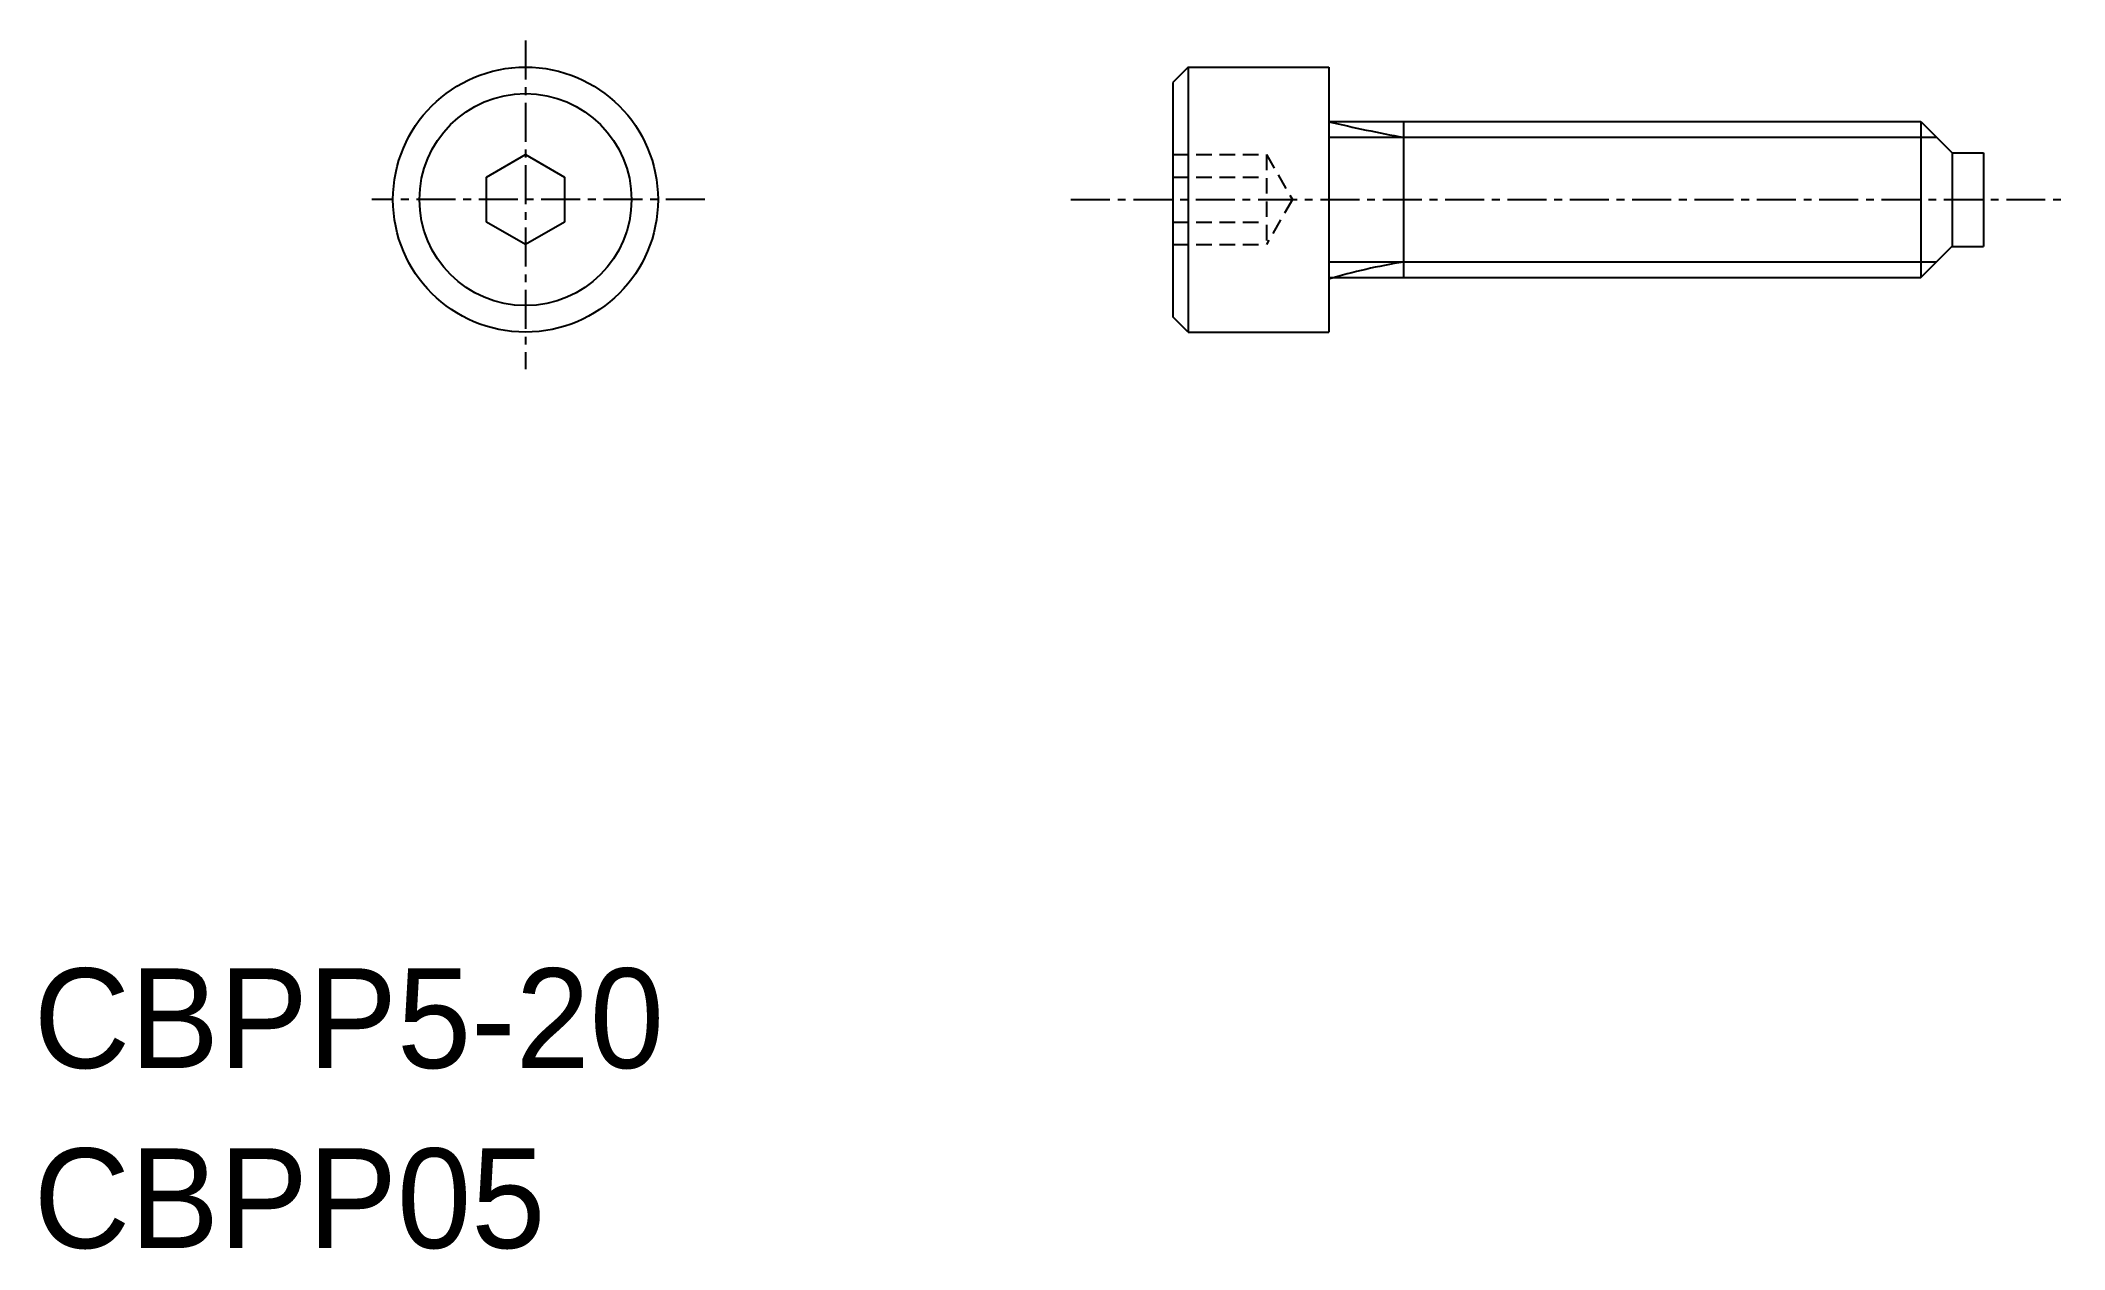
# Model space of a CAD drawing. Extents: x 20.1 to 85, y 18.9 to 57.7.
import ezdxf

# ---------------------------------------------------------------- set-up
doc = ezdxf.new("R2010")
doc.units = 0
doc.linetypes.add('CENTER', pattern=[2, 1.25, -0.25, 0.25, -0.25])
doc.linetypes.add('DASHED', pattern=[0.75, 0.5, -0.25])
doc.layers.get('0').update_dxf_attribs({"linetype": 'CONTINUOUS'})
doc.layers.add('CENTER', color=1, linetype='CENTER')

msp = doc.modelspace()

# ---------------------------------------------------------------- linework, layer by layer
at = {"color": 7, "linetype": 'CONTINUOUS'}
for p, q in [((56.934, 56.853), (56.443, 56.362)), ((56.934, 56.853), (61.443, 56.853)), ((56.934, 56.853), (56.934, 48.353)), ((61.443, 56.853), (61.443, 48.353)), ((56.443, 56.362), (56.443, 48.843)), ((61.443, 55.103), (80.439, 55.103)), ((63.843, 55.103), (63.843, 50.103)), ((80.439, 55.103), (81.442, 54.099)), ((80.439, 55.103), (80.439, 50.103)), ((34.432, 53.324), (35.682, 54.046)), ((35.682, 54.046), (36.932, 53.324)), ((81.442, 54.103), (82.442, 54.103)), ((81.443, 54.103), (81.443, 51.103)), ((82.443, 54.103), (82.443, 51.103)), ((34.432, 51.881), (34.432, 53.324)), ((36.932, 53.324), (36.932, 51.881)), ((35.682, 51.159), (34.432, 51.881)), ((36.932, 51.881), (35.682, 51.159)), ((80.439, 50.103), (81.442, 51.106)), ((81.442, 51.103), (82.442, 51.103)), ((61.443, 50.103), (80.439, 50.103)), ((56.934, 48.353), (56.443, 48.843)), ((56.934, 48.353), (61.443, 48.353))]:
    msp.add_line(p, q, dxfattribs=at)
at = {"color": 3, "linetype": 'CONTINUOUS'}
for p, q in [((61.443, 54.603), (80.939, 54.603)), ((61.443, 50.603), (80.939, 50.603))]:
    msp.add_line(p, q, dxfattribs=at)
at = {"color": 3, "linetype": 'DASHED'}
for p, q in [((56.443, 54.046), (59.443, 54.046)), ((59.443, 54.046), (59.443, 51.159)), ((59.443, 54.046), (60.277, 52.603)), ((56.443, 53.324), (59.443, 53.324)), ((60.277, 52.603), (59.443, 51.159)), ((56.443, 51.881), (59.443, 51.881)), ((56.443, 51.159), (59.443, 51.159)), ((57.193, 51.159), (57.193, 51.159)), ((57.943, 51.159), (57.943, 51.159))]:
    msp.add_line(p, q, dxfattribs=at)
at = {"color": 7, "linetype": 'CONTINUOUS'}
msp.add_circle((35.682, 52.603), 4.25, dxfattribs=at)
at = {"color": 3, "linetype": 'CONTINUOUS'}
msp.add_circle((35.682, 52.603), 3.4, dxfattribs=at)
for centre, radius, start, end in [((70.952, 94.733), 40.755, 256.50821, 259.95522), ((66.861, 31.923), 18.921, 99.17687, 106.63795)]:
    msp.add_arc(centre, radius, start, end, dxfattribs=at)
at = {"layer": 'CENTER', "color": 1, "linetype": 'CENTER'}
for p, q in [((35.682, 57.706), (35.682, 47.163)), ((41.435, 52.603), (30.753, 52.603)), ((53.177, 52.603), (85.042, 52.603))]:
    msp.add_line(p, q, dxfattribs=at)

# ---------------------------------------------------------------- texts
at = {"color": 7, "linetype": 'CONTINUOUS'}
for s, p in [('CBPP5-20', (19.909, 24.752)), ('CBPP05', (19.909, 18.979))]:
    msp.add_text(s, height=3.2, dxfattribs=at).set_placement(p)

doc.saveas('drawing.dxf')
